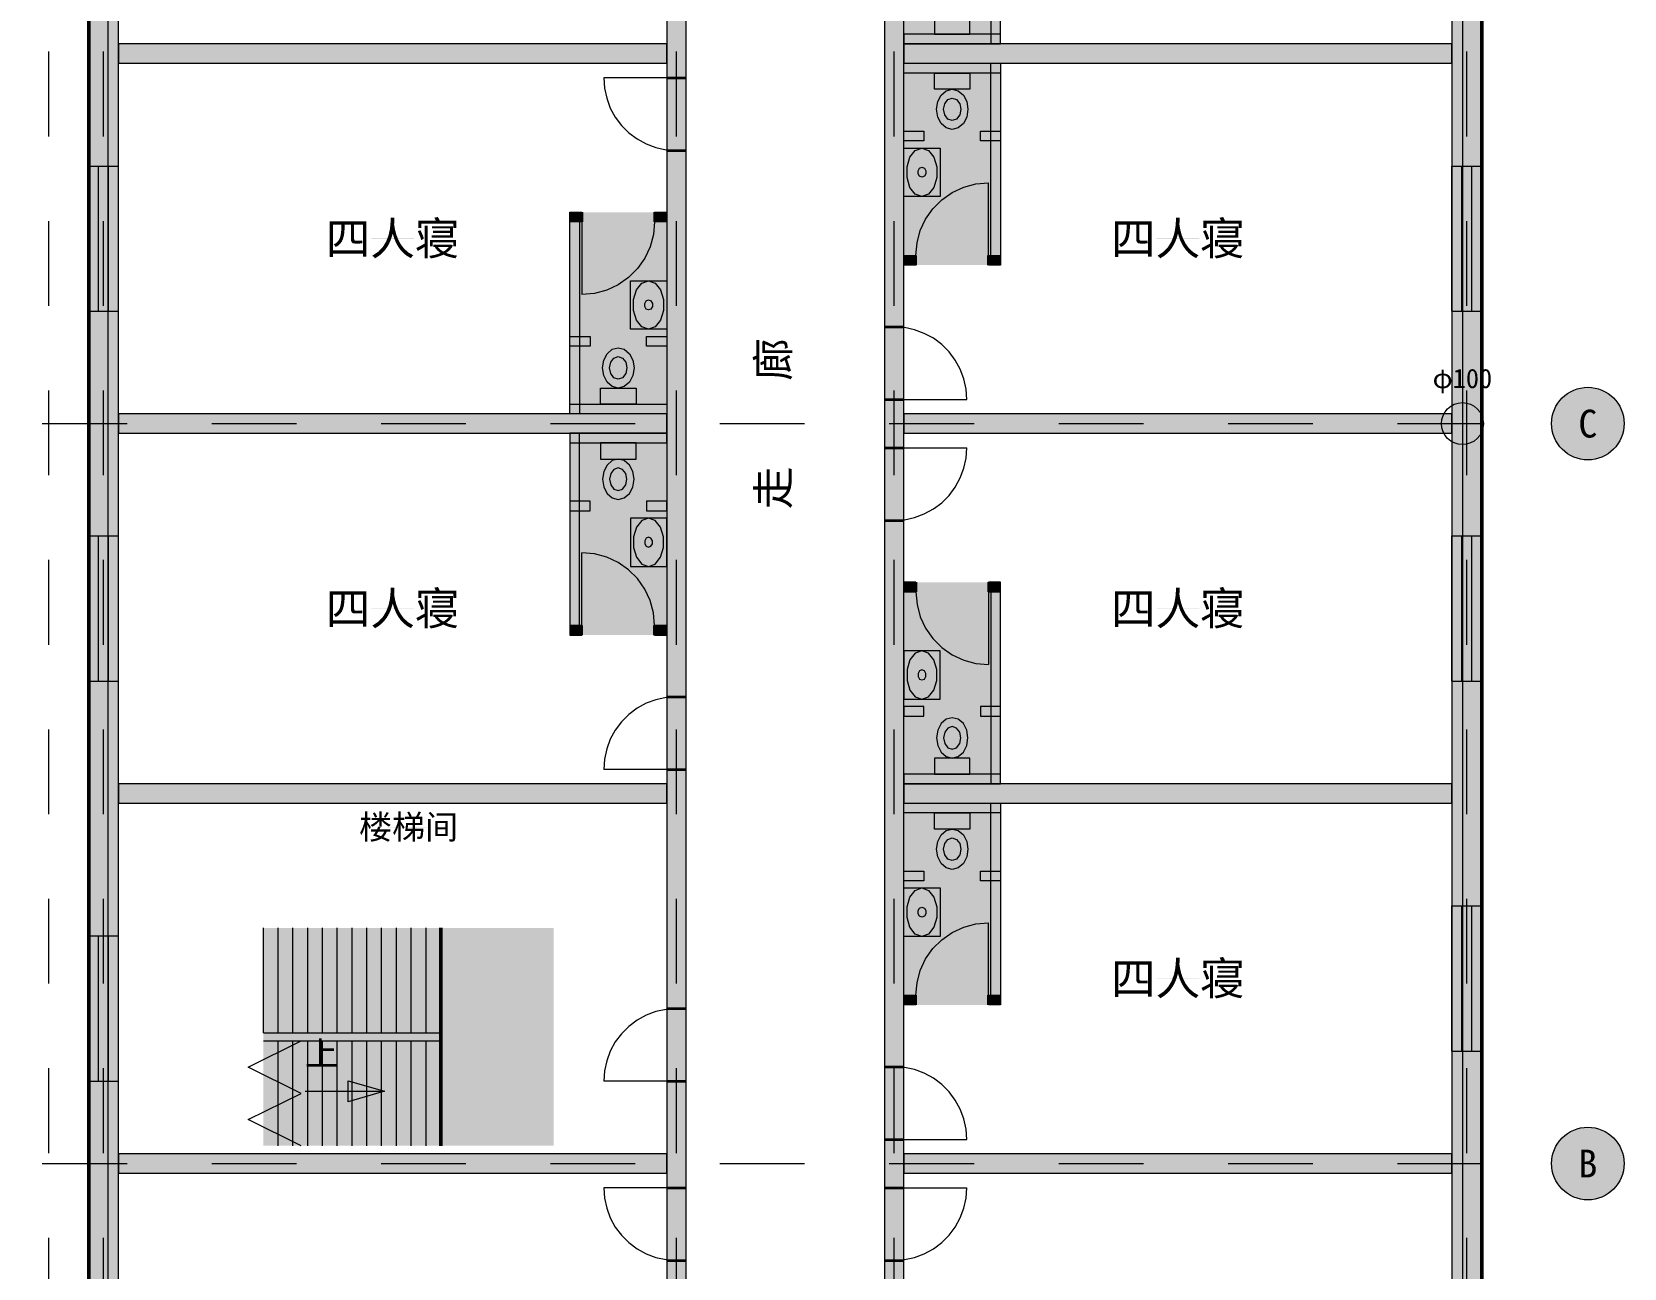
# Model space of a CAD drawing. Header units: millimetres. Extents: x -765001 to 8514001, y -765001 to 8412001.
# Drawn here: x 54170 to 73910, y 30374 to 45695 of the extents above; entities that cross this region are included whole.
import ezdxf
from ezdxf.enums import TextEntityAlignment as Align

# ---------------------------------------------------------------- set-up
doc = ezdxf.new("R2010")
doc.units = ezdxf.units.MM
doc.header["$LTSCALE"] = 3000
doc.linetypes.add('DASHED', pattern=[0.7, 0.35, -0.35])
for name, color, linetype, lineweight in [('A-ANNO-TEXT', 7, 'CONTINUOUS', 13), ('A-AXIS', 1, 'DASHED', 13), ('A-DASH', 8, 'DASHED', 9), ('A-DIM', 8, 'CONTINUOUS', 9), ('A-DOOR', 7, 'CONTINUOUS', 35), ('A-FLOR', 7, 'CONTINUOUS', 18), ('A-FURN', 8, 'CONTINUOUS', 13), ('A-HATCH', 8, 'CONTINUOUS', 9), ('A-WALL', 7, 'CONTINUOUS', 50)]:
    doc.layers.add(name, color=color, linetype=linetype, lineweight=lineweight)
doc.styles.add('HZ', font='simsun.ttc')

msp = doc.modelspace()

# ---------------------------------------------------------------- hatches: boundary and pattern name
at = {"layer": 'A-HATCH'}
h = msp.add_hatch(color=254, dxfattribs=at)
h.dxf.hatch_style = 1
h.paths.add_polyline_path([(71775, 22315), (72145, 22315), (72145, 76265), (71775, 76265)])
h = msp.add_hatch(color=254, dxfattribs=at)
h.dxf.hatch_style = 1
h.paths.add_polyline_path([(54875, 22315), (55245, 22315), (55245, 66400), (54875, 66400)])
h = msp.add_hatch(color=254, dxfattribs=at)
h.dxf.hatch_style = 1
h.paths.add_polyline_path([(62040, 22685), (62280, 22685), (62280, 66160), (62040, 66160)])
h = msp.add_hatch(color=254, dxfattribs=at)
h.dxf.hatch_style = 1
h.paths.add_polyline_path([(64740, 22685), (64980, 22685), (64980, 66160), (64740, 66160)])
h = msp.add_hatch(color=7, dxfattribs=at)
h.dxf.hatch_style = 1
h.paths.add_polyline_path([(64980, 48045), (64980, 45545), (66180, 45545), (66180, 48045)])
h = msp.add_hatch(color=254, dxfattribs=at)
h.dxf.hatch_style = 1
h.paths.add_polyline_path([(66060, 48045), (66060, 45545), (66180, 45545), (66180, 48045)])
h = msp.add_hatch(color=254, dxfattribs=at)
h.dxf.hatch_style = 1
h.paths.add_polyline_path([(64980, 45665), (64980, 45545), (66180, 45545), (66180, 45665)])
h = msp.add_hatch(color=254, dxfattribs=at)
h.dxf.hatch_style = 1
h.paths.add_polyline_path([(55245, 45305), (62040, 45305), (62040, 45545), (55245, 45545)])
h = msp.add_hatch(color=254, dxfattribs=at)
h.dxf.hatch_style = 1
h.paths.add_polyline_path([(64980, 45305), (71775, 45305), (71775, 45545), (64980, 45545)])
h = msp.add_hatch(color=254, dxfattribs=at)
h.dxf.hatch_style = 1
h.paths.add_polyline_path([(64980, 45185), (64980, 45305), (66180, 45305), (66180, 45185)])
h = msp.add_hatch(color=7, dxfattribs=at)
h.dxf.hatch_style = 1
h.paths.add_polyline_path([(64980, 42805), (64980, 45305), (66180, 45305), (66180, 42805)])
h = msp.add_hatch(color=254, dxfattribs=at)
h.dxf.hatch_style = 1
h.paths.add_polyline_path([(66060, 42805), (66060, 45305), (66180, 45305), (66180, 42805)])
h = msp.add_hatch(color=7, dxfattribs=at)
h.dxf.hatch_style = 1
h.paths.add_polyline_path([(62040, 44225), (62280, 44225), (62280, 45125), (62040, 45125)])
h = msp.add_hatch(color=254, dxfattribs=at)
h.dxf.hatch_style = 1
h.paths.add_polyline_path([(64980, 44345), (64980, 44465), (65230, 44465), (65230, 44345)])
h = msp.add_hatch(color=254, dxfattribs=at)
h.dxf.hatch_style = 1
h.paths.add_polyline_path([(65930, 44345), (65930, 44465), (66180, 44465), (66180, 44345)])
h = msp.add_hatch(color=7, dxfattribs=at)
h.dxf.hatch_style = 1
h.paths.add_polyline_path([(54875, 42232.5), (55245, 42232.5), (55245, 44032.5), (54875, 44032.5)])
h = msp.add_hatch(color=7, dxfattribs=at)
h.dxf.hatch_style = 1
h.paths.add_polyline_path([(71775, 42232.5), (72145, 42232.5), (72145, 44032.5), (71775, 44032.5)])
h = msp.add_hatch(color=254, dxfattribs=at)
h.dxf.hatch_style = 1
h.paths.add_polyline_path([(60960, 43460), (60960, 40960), (60840, 40960), (60840, 43460)])
h = msp.add_hatch(color=254, dxfattribs=at)
h.dxf.hatch_style = 1
h.paths.add_polyline_path([(60990, 43460), (60990, 43340), (60840, 43340), (60840, 43460)])
h = msp.add_hatch(color=7, dxfattribs=at)
h.dxf.hatch_style = 1
h.paths.add_polyline_path([(62040, 43460), (62040, 40960), (60840, 40960), (60840, 43460)])
h = msp.add_hatch(color=254, dxfattribs=at)
h.dxf.hatch_style = 1
h.paths.add_polyline_path([(62040, 43460), (62040, 43340), (61890, 43340), (61890, 43460)])
h = msp.add_hatch(color=7, dxfattribs=at)
h.dxf.hatch_style = 1
h.paths.add_polyline_path([(58378.207, 43129.935), (58906.793, 43129.935), (58906.793, 43135.065), (58378.207, 43135.065)])
h = msp.add_hatch(color=7, dxfattribs=at)
h.dxf.hatch_style = 1
h.paths.add_polyline_path([(68113.207, 43129.935), (68641.793, 43129.935), (68641.793, 43135.065), (68113.207, 43135.065)])
h = msp.add_hatch(color=254, dxfattribs=at)
h.dxf.hatch_style = 1
h.paths.add_polyline_path([(64980, 42805), (64980, 42925), (65130, 42925), (65130, 42805)])
h = msp.add_hatch(color=254, dxfattribs=at)
h.dxf.hatch_style = 1
h.paths.add_polyline_path([(66030, 42805), (66030, 42925), (66180, 42925), (66180, 42805)])
h = msp.add_hatch(color=254, dxfattribs=at)
h.dxf.hatch_style = 1
h.paths.add_polyline_path([(61090, 41920), (61090, 41800), (60840, 41800), (60840, 41920)])
h = msp.add_hatch(color=254, dxfattribs=at)
h.dxf.hatch_style = 1
h.paths.add_polyline_path([(62040, 41920), (62040, 41800), (61790, 41800), (61790, 41920)])
h = msp.add_hatch(color=7, dxfattribs=at)
h.dxf.hatch_style = 1
h.paths.add_polyline_path([(64740, 41140), (64980, 41140), (64980, 42040), (64740, 42040)])
h = msp.add_hatch(color=7, dxfattribs=at)
h.dxf.hatch_style = 1
h.paths.add_polyline_path([(73910, 40840), (73894.667, 40956.469), (73849.711, 41065), (73778.198, 41158.198), (73685, 41229.711), (73576.469, 41274.667), (73460, 41290), (73343.531, 41274.667), (73235, 41229.711), (73141.802, 41158.198), (73070.289, 41065), (73025.333, 40956.469), (73010, 40840), (73025.333, 40723.531), (73070.289, 40615), (73141.802, 40521.802), (73235, 40450.289), (73343.531, 40405.333), (73460, 40390), (73576.469, 40405.333), (73685, 40450.289), (73778.198, 40521.802), (73849.711, 40615), (73894.667, 40723.531)])
h = msp.add_hatch(color=254, dxfattribs=at)
h.dxf.hatch_style = 1
h.paths.add_polyline_path([(62040, 41080), (62040, 40960), (60840, 40960), (60840, 41080)])
h = msp.add_hatch(color=254, dxfattribs=at)
h.dxf.hatch_style = 1
h.paths.add_polyline_path([(55245, 40720), (62040, 40720), (62040, 40960), (55245, 40960)])
h = msp.add_hatch(color=254, dxfattribs=at)
h.dxf.hatch_style = 1
h.paths.add_polyline_path([(64980, 40720), (71775, 40720), (71775, 40960), (64980, 40960)])
h = msp.add_hatch(color=254, dxfattribs=at)
h.dxf.hatch_style = 1
h.paths.add_polyline_path([(60960, 38220), (60960, 40720), (60840, 40720), (60840, 38220)])
h = msp.add_hatch(color=254, dxfattribs=at)
h.dxf.hatch_style = 1
h.paths.add_polyline_path([(62040, 40600), (62040, 40720), (60840, 40720), (60840, 40600)])
h = msp.add_hatch(color=7, dxfattribs=at)
h.dxf.hatch_style = 1
h.paths.add_polyline_path([(62040, 38220), (62040, 40720), (60840, 40720), (60840, 38220)])
h = msp.add_hatch(color=7, dxfattribs=at)
h.dxf.hatch_style = 1
h.paths.add_polyline_path([(64740, 39640), (64980, 39640), (64980, 40540), (64740, 40540)])
h = msp.add_hatch(color=254, dxfattribs=at)
h.dxf.hatch_style = 1
h.paths.add_polyline_path([(61090, 39760), (61090, 39880), (60840, 39880), (60840, 39760)])
h = msp.add_hatch(color=254, dxfattribs=at)
h.dxf.hatch_style = 1
h.paths.add_polyline_path([(62040, 39760), (62040, 39880), (61790, 39880), (61790, 39760)])
h = msp.add_hatch(color=7, dxfattribs=at)
h.dxf.hatch_style = 1
h.paths.add_polyline_path([(54875, 37647.5), (55245, 37647.5), (55245, 39447.5), (54875, 39447.5)])
h = msp.add_hatch(color=7, dxfattribs=at)
h.dxf.hatch_style = 1
h.paths.add_polyline_path([(71775, 37647.5), (72145, 37647.5), (72145, 39447.5), (71775, 39447.5)])
h = msp.add_hatch(color=254, dxfattribs=at)
h.dxf.hatch_style = 1
h.paths.add_polyline_path([(64980, 38875), (64980, 38755), (65130, 38755), (65130, 38875)])
h = msp.add_hatch(color=7, dxfattribs=at)
h.dxf.hatch_style = 1
h.paths.add_polyline_path([(64980, 38875), (64980, 36375), (66180, 36375), (66180, 38875)])
h = msp.add_hatch(color=254, dxfattribs=at)
h.dxf.hatch_style = 1
h.paths.add_polyline_path([(66030, 38875), (66030, 38755), (66180, 38755), (66180, 38875)])
h = msp.add_hatch(color=254, dxfattribs=at)
h.dxf.hatch_style = 1
h.paths.add_polyline_path([(66060, 38875), (66060, 36375), (66180, 36375), (66180, 38875)])
h = msp.add_hatch(color=7, dxfattribs=at)
h.dxf.hatch_style = 1
h.paths.add_polyline_path([(58378.207, 38544.935), (58906.793, 38544.935), (58906.793, 38550.065), (58378.207, 38550.065)])
h = msp.add_hatch(color=7, dxfattribs=at)
h.dxf.hatch_style = 1
h.paths.add_polyline_path([(68113.207, 38544.935), (68641.793, 38544.935), (68641.793, 38550.065), (68113.207, 38550.065)])
h = msp.add_hatch(color=254, dxfattribs=at)
h.dxf.hatch_style = 1
h.paths.add_polyline_path([(60990, 38220), (60990, 38340), (60840, 38340), (60840, 38220)])
h = msp.add_hatch(color=254, dxfattribs=at)
h.dxf.hatch_style = 1
h.paths.add_polyline_path([(62040, 38220), (62040, 38340), (61890, 38340), (61890, 38220)])
h = msp.add_hatch(color=7, dxfattribs=at)
h.dxf.hatch_style = 1
h.paths.add_polyline_path([(62040, 36555), (62280, 36555), (62280, 37455), (62040, 37455)])
h = msp.add_hatch(color=254, dxfattribs=at)
h.dxf.hatch_style = 1
h.paths.add_polyline_path([(64980, 37335), (64980, 37215), (65230, 37215), (65230, 37335)])
h = msp.add_hatch(color=254, dxfattribs=at)
h.dxf.hatch_style = 1
h.paths.add_polyline_path([(65930, 37335), (65930, 37215), (66180, 37215), (66180, 37335)])
h = msp.add_hatch(color=254, dxfattribs=at)
h.dxf.hatch_style = 1
h.paths.add_polyline_path([(55245, 36135), (62040, 36135), (62040, 36375), (55245, 36375)])
h = msp.add_hatch(color=254, dxfattribs=at)
h.dxf.hatch_style = 1
h.paths.add_polyline_path([(64980, 36495), (64980, 36375), (66180, 36375), (66180, 36495)])
h = msp.add_hatch(color=254, dxfattribs=at)
h.dxf.hatch_style = 1
h.paths.add_polyline_path([(64980, 36135), (71775, 36135), (71775, 36375), (64980, 36375)])
h = msp.add_hatch(color=254, dxfattribs=at)
h.dxf.hatch_style = 1
h.paths.add_polyline_path([(64980, 36015), (64980, 36135), (66180, 36135), (66180, 36015)])
h = msp.add_hatch(color=7, dxfattribs=at)
h.dxf.hatch_style = 1
h.paths.add_polyline_path([(64980, 33635), (64980, 36135), (66180, 36135), (66180, 33635)])
h = msp.add_hatch(color=254, dxfattribs=at)
h.dxf.hatch_style = 1
h.paths.add_polyline_path([(66060, 33635), (66060, 36135), (66180, 36135), (66180, 33635)])
h = msp.add_hatch(color=7, dxfattribs=at)
h.dxf.hatch_style = 1
h.paths.add_polyline_path([(58576.82, 35838.1), (59103.18, 35838.1), (59103.18, 35841.9), (58576.82, 35841.9)])
h = msp.add_hatch(color=254, dxfattribs=at)
h.dxf.hatch_style = 1
h.paths.add_polyline_path([(64980, 35175), (64980, 35295), (65230, 35295), (65230, 35175)])
h = msp.add_hatch(color=254, dxfattribs=at)
h.dxf.hatch_style = 1
h.paths.add_polyline_path([(65930, 35175), (65930, 35295), (66180, 35295), (66180, 35175)])
h = msp.add_hatch(color=7, dxfattribs=at)
h.dxf.hatch_style = 1
h.paths.add_polyline_path([(71775, 33062.5), (72145, 33062.5), (72145, 34862.5), (71775, 34862.5)])
h = msp.add_hatch(color=7, dxfattribs=at)
h.dxf.hatch_style = 1
h.paths.add_polyline_path([(57040, 31890), (60640, 31890), (60640, 34590), (57040, 34590)])
h = msp.add_hatch(color=7, dxfattribs=at)
h.dxf.hatch_style = 1
h.paths.add_polyline_path([(54875, 32690), (55245, 32690), (55245, 34490), (54875, 34490)])
h = msp.add_hatch(color=7, dxfattribs=at)
h.dxf.hatch_style = 1
h.paths.add_polyline_path([(68113.207, 33959.935), (68641.793, 33959.935), (68641.793, 33965.065), (68113.207, 33965.065)])
h = msp.add_hatch(color=7, dxfattribs=at)
h.dxf.hatch_style = 1
h.paths.add_polyline_path([(62040, 32690), (62280, 32690), (62280, 33590), (62040, 33590)])
h = msp.add_hatch(color=254, dxfattribs=at)
h.dxf.hatch_style = 1
h.paths.add_polyline_path([(64980, 33635), (64980, 33755), (65130, 33755), (65130, 33635)])
h = msp.add_hatch(color=254, dxfattribs=at)
h.dxf.hatch_style = 1
h.paths.add_polyline_path([(66030, 33635), (66030, 33755), (66180, 33755), (66180, 33635)])
h = msp.add_hatch(color=7, dxfattribs=at)
h.dxf.hatch_style = 1
h.paths.add_polyline_path([(57600, 32805), (57920, 32805), (57920, 33237), (57600, 33237)])
h = msp.add_hatch(color=7, dxfattribs=at)
h.dxf.hatch_style = 1
h.paths.add_polyline_path([(64740, 31970), (64980, 31970), (64980, 32870), (64740, 32870)])
h = msp.add_hatch(color=7, dxfattribs=at)
h.dxf.hatch_style = 1
h.paths.add_polyline_path([(58090, 32435), (58090, 32695), (58540, 32565)])
h = msp.add_hatch(color=7, dxfattribs=at)
h.dxf.hatch_style = 1
h.paths.add_polyline_path([(73910, 31670), (73894.667, 31786.469), (73849.711, 31895), (73778.198, 31988.198), (73685, 32059.711), (73576.469, 32104.667), (73460, 32120), (73343.531, 32104.667), (73235, 32059.711), (73141.802, 31988.198), (73070.289, 31895), (73025.333, 31786.469), (73010, 31670), (73025.333, 31553.531), (73070.289, 31445), (73141.802, 31351.802), (73235, 31280.289), (73343.531, 31235.333), (73460, 31220), (73576.469, 31235.333), (73685, 31280.289), (73778.198, 31351.802), (73849.711, 31445), (73894.667, 31553.531)])
h = msp.add_hatch(color=254, dxfattribs=at)
h.dxf.hatch_style = 1
h.paths.add_polyline_path([(55245, 31550), (62040, 31550), (62040, 31790), (55245, 31790)])
h = msp.add_hatch(color=254, dxfattribs=at)
h.dxf.hatch_style = 1
h.paths.add_polyline_path([(64980, 31550), (71775, 31550), (71775, 31790), (64980, 31790)])
h = msp.add_hatch(color=7, dxfattribs=at)
h.dxf.hatch_style = 1
h.paths.add_polyline_path([(62040, 30470), (62280, 30470), (62280, 31370), (62040, 31370)])
h = msp.add_hatch(color=7, dxfattribs=at)
h.dxf.hatch_style = 1
h.paths.add_polyline_path([(64740, 30470), (64980, 30470), (64980, 31370), (64740, 31370)])

# ---------------------------------------------------------------- linework, layer by layer
at = {"layer": 'A-AXIS'}
msp.add_line((57560, 32565), (58540, 32565), dxfattribs=at)
msp.add_lwpolyline([(58090, 32435), (58090, 32695), (58540, 32565)], close=True, dxfattribs=at)
at = {"layer": 'A-DASH'}
for p, q in [((54380, 21300), (54380, 77280)), ((55060, 21300), (55060, 77280)), ((62160, 21300), (62160, 77280)), ((64860, 21300), (64860, 77280)), ((71960, 21300), (71960, 77280)), ((16500, 40840), (73160, 40840)), ((16500, 31670), (73160, 31670))]:
    msp.add_line(p, q, dxfattribs=at)
at = {"layer": 'A-DIM'}
for p, q in [((65873.717, 43811.327), (66030, 43825)), ((65451.491, 43614.44), (65580, 43704.423)), ((65580, 43704.423), (65722.182, 43770.723)), ((65722.182, 43770.723), (65873.717, 43811.327)), ((65250.577, 43375), (65340.56, 43503.509)), ((65340.56, 43503.509), (65451.491, 43614.44)), ((61890, 43340), (61876.327, 43183.717)), ((65143.673, 43081.283), (65184.277, 43232.818)), ((65184.277, 43232.818), (65250.577, 43375)), ((61876.327, 43183.717), (61835.723, 43032.182)), ((65130, 42925), (65143.673, 43081.283)), ((61769.423, 42890), (61679.44, 42761.491)), ((61835.723, 43032.182), (61769.423, 42890)), ((61568.509, 42650.56), (61440, 42560.577)), ((61679.44, 42761.491), (61568.509, 42650.56)), ((61146.283, 42453.673), (60990, 42440)), ((61297.818, 42494.277), (61146.283, 42453.673)), ((61440, 42560.577), (61297.818, 42494.277)), ((61146.283, 39226.327), (60990, 39240)), ((61297.818, 39185.723), (61146.283, 39226.327)), ((61440, 39119.423), (61297.818, 39185.723)), ((61568.509, 39029.44), (61440, 39119.423)), ((61679.44, 38918.509), (61568.509, 39029.44)), ((61769.423, 38790), (61679.44, 38918.509)), ((61835.723, 38647.818), (61769.423, 38790)), ((65130, 38755), (65143.673, 38598.717)), ((61876.327, 38496.283), (61835.723, 38647.818)), ((61890, 38340), (61876.327, 38496.283)), ((65143.673, 38598.717), (65184.277, 38447.182)), ((65184.277, 38447.182), (65250.577, 38305)), ((65250.577, 38305), (65340.56, 38176.491)), ((65340.56, 38176.491), (65451.491, 38065.56)), ((65451.491, 38065.56), (65580, 37975.577)), ((65580, 37975.577), (65722.182, 37909.277)), ((65722.182, 37909.277), (65873.717, 37868.673)), ((65873.717, 37868.673), (66030, 37855)), ((65580, 34534.423), (65722.182, 34600.723)), ((65722.182, 34600.723), (65873.717, 34641.327)), ((65873.717, 34641.327), (66030, 34655)), ((65340.56, 34333.509), (65451.491, 34444.44)), ((65451.491, 34444.44), (65580, 34534.423)), ((65184.277, 34062.818), (65250.577, 34205)), ((65250.577, 34205), (65340.56, 34333.509)), ((65143.673, 33911.283), (65184.277, 34062.818)), ((65130, 33755), (65143.673, 33911.283))]:
    msp.add_line(p, q, dxfattribs=at)
for points in [[(61260, 45125), (61269.161, 44996.917), (61296.456, 44871.441), (61341.331, 44751.126), (61402.872, 44638.423), (61479.825, 44535.625), (61570.625, 44444.825), (61673.423, 44367.872), (61786.126, 44306.331), (61906.441, 44261.456), (62031.917, 44234.161), (62160, 44225)], [(65760, 41140), (65750.839, 41268.083), (65723.544, 41393.559), (65678.669, 41513.874), (65617.128, 41626.577), (65540.175, 41729.375), (65449.375, 41820.175), (65346.577, 41897.128), (65233.874, 41958.669), (65113.559, 42003.544), (64988.083, 42030.839), (64860, 42040)], [(64860, 39640), (64988.083, 39649.161), (65113.559, 39676.456), (65233.874, 39721.331), (65346.577, 39782.872), (65449.375, 39859.825), (65540.175, 39950.625), (65617.128, 40053.423), (65678.669, 40166.126), (65723.544, 40286.441), (65750.839, 40411.917), (65760, 40540)], [(62160, 37455), (62031.917, 37445.839), (61906.441, 37418.544), (61786.126, 37373.669), (61673.423, 37312.128), (61570.625, 37235.175), (61479.825, 37144.375), (61402.872, 37041.577), (61341.331, 36928.874), (61296.456, 36808.559), (61269.161, 36683.083), (61260, 36555)], [(62160, 33590), (62031.917, 33580.839), (61906.441, 33553.544), (61786.126, 33508.669), (61673.423, 33447.128), (61570.625, 33370.175), (61479.825, 33279.375), (61402.872, 33176.577), (61341.331, 33063.874), (61296.456, 32943.559), (61269.161, 32818.083), (61260, 32690)], [(65760, 31970), (65750.839, 32098.083), (65723.544, 32223.559), (65678.669, 32343.874), (65617.128, 32456.577), (65540.175, 32559.375), (65449.375, 32650.175), (65346.577, 32727.128), (65233.874, 32788.669), (65113.559, 32833.544), (64988.083, 32860.839), (64860, 32870)], [(61260, 31370), (61269.161, 31241.917), (61296.456, 31116.441), (61341.331, 30996.126), (61402.872, 30883.423), (61479.825, 30780.625), (61570.625, 30689.825), (61673.423, 30612.872), (61786.126, 30551.331), (61906.441, 30506.456), (62031.917, 30479.161), (62160, 30470)], [(64860, 30470), (64988.083, 30479.161), (65113.559, 30506.456), (65233.874, 30551.331), (65346.577, 30612.872), (65449.375, 30689.825), (65540.175, 30780.625), (65617.128, 30883.423), (65678.669, 30996.126), (65723.544, 31116.441), (65750.839, 31241.917), (65760, 31370)]]:
    msp.add_lwpolyline(points, dxfattribs=at)
for points in [[(65580, 44985), (65654.623, 44965.97), (65717.886, 44911.777), (65760.157, 44830.671), (65775, 44735), (65760.157, 44639.329), (65717.886, 44558.223), (65654.623, 44504.03), (65580, 44485), (65505.377, 44504.03), (65442.114, 44558.223), (65399.843, 44639.329), (65385, 44735), (65399.843, 44830.671), (65442.114, 44911.777), (65505.377, 44965.97), (65580, 44985)], [(65580, 44875), (65634, 44856.244), (65673.531, 44805), (65688, 44735), (65673.531, 44665), (65634, 44613.756), (65580, 44595), (65526, 44613.756), (65486.469, 44665), (65472, 44735), (65486.469, 44805), (65526, 44856.244), (65580, 44875)], [(65205, 44255), (65287.438, 44225.291), (65353.548, 44142.047), (65390.236, 44021.756), (65390.236, 43888.244), (65353.548, 43767.953), (65287.438, 43684.709), (65205, 43655), (65122.562, 43684.709), (65056.452, 43767.953), (65019.764, 43888.244), (65019.764, 44021.756), (65056.452, 44142.047), (65122.562, 44225.291), (65205, 44255)], [(65205, 44017), (65234.389, 44005.159), (65252.553, 43974.159), (65252.553, 43935.841), (65234.389, 43904.841), (65205, 43893), (65175.611, 43904.841), (65157.447, 43935.841), (65157.447, 43974.159), (65175.611, 44005.159), (65205, 44017)], [(61815, 42010), (61732.562, 42039.709), (61666.452, 42122.953), (61629.764, 42243.244), (61629.764, 42376.756), (61666.452, 42497.047), (61732.562, 42580.291), (61815, 42610), (61897.438, 42580.291), (61963.548, 42497.047), (62000.236, 42376.756), (62000.236, 42243.244), (61963.548, 42122.953), (61897.438, 42039.709), (61815, 42010)], [(61815, 42248), (61785.611, 42259.841), (61767.447, 42290.841), (61767.447, 42329.159), (61785.611, 42360.159), (61815, 42372), (61844.389, 42360.159), (61862.553, 42329.159), (61862.553, 42290.841), (61844.389, 42259.841), (61815, 42248)], [(61440, 41280), (61365.377, 41299.03), (61302.114, 41353.223), (61259.843, 41434.329), (61245, 41530), (61259.843, 41625.671), (61302.114, 41706.777), (61365.377, 41760.97), (61440, 41780), (61514.623, 41760.97), (61577.886, 41706.777), (61620.157, 41625.671), (61635, 41530), (61620.157, 41434.329), (61577.886, 41353.223), (61514.623, 41299.03), (61440, 41280)], [(61440, 41390), (61386, 41408.756), (61346.469, 41460), (61332, 41530), (61346.469, 41600), (61386, 41651.244), (61440, 41670), (61494, 41651.244), (61533.531, 41600), (61548, 41530), (61533.531, 41460), (61494, 41408.756), (61440, 41390)], [(61440, 40400), (61365.377, 40380.97), (61302.114, 40326.777), (61259.843, 40245.671), (61245, 40150), (61259.843, 40054.329), (61302.114, 39973.223), (61365.377, 39919.03), (61440, 39900), (61514.623, 39919.03), (61577.886, 39973.223), (61620.157, 40054.329), (61635, 40150), (61620.157, 40245.671), (61577.886, 40326.777), (61514.623, 40380.97), (61440, 40400)], [(61440, 40290), (61386, 40271.244), (61346.469, 40220), (61332, 40150), (61346.469, 40080), (61386, 40028.756), (61440, 40010), (61494, 40028.756), (61533.531, 40080), (61548, 40150), (61533.531, 40220), (61494, 40271.244), (61440, 40290)], [(61815, 39670), (61732.562, 39640.291), (61666.452, 39557.047), (61629.764, 39436.756), (61629.764, 39303.244), (61666.452, 39182.953), (61732.562, 39099.709), (61815, 39070), (61897.438, 39099.709), (61963.548, 39182.953), (62000.236, 39303.244), (62000.236, 39436.756), (61963.548, 39557.047), (61897.438, 39640.291), (61815, 39670)], [(61815, 39432), (61785.611, 39420.159), (61767.447, 39389.159), (61767.447, 39350.841), (61785.611, 39319.841), (61815, 39308), (61844.389, 39319.841), (61862.553, 39350.841), (61862.553, 39389.159), (61844.389, 39420.159), (61815, 39432)], [(65205, 37425), (65287.438, 37454.709), (65353.548, 37537.953), (65390.236, 37658.244), (65390.236, 37791.756), (65353.548, 37912.047), (65287.438, 37995.291), (65205, 38025), (65122.562, 37995.291), (65056.452, 37912.047), (65019.764, 37791.756), (65019.764, 37658.244), (65056.452, 37537.953), (65122.562, 37454.709), (65205, 37425)], [(65205, 37663), (65234.389, 37674.841), (65252.553, 37705.841), (65252.553, 37744.159), (65234.389, 37775.159), (65205, 37787), (65175.611, 37775.159), (65157.447, 37744.159), (65157.447, 37705.841), (65175.611, 37674.841), (65205, 37663)], [(65580, 36695), (65654.623, 36714.03), (65717.886, 36768.223), (65760.157, 36849.329), (65775, 36945), (65760.157, 37040.671), (65717.886, 37121.777), (65654.623, 37175.97), (65580, 37195), (65505.377, 37175.97), (65442.114, 37121.777), (65399.843, 37040.671), (65385, 36945), (65399.843, 36849.329), (65442.114, 36768.223), (65505.377, 36714.03), (65580, 36695)], [(65580, 36805), (65634, 36823.756), (65673.531, 36875), (65688, 36945), (65673.531, 37015), (65634, 37066.244), (65580, 37085), (65526, 37066.244), (65486.469, 37015), (65472, 36945), (65486.469, 36875), (65526, 36823.756), (65580, 36805)], [(65580, 35815), (65654.623, 35795.97), (65717.886, 35741.777), (65760.157, 35660.671), (65775, 35565), (65760.157, 35469.329), (65717.886, 35388.223), (65654.623, 35334.03), (65580, 35315), (65505.377, 35334.03), (65442.114, 35388.223), (65399.843, 35469.329), (65385, 35565), (65399.843, 35660.671), (65442.114, 35741.777), (65505.377, 35795.97), (65580, 35815)], [(65580, 35705), (65634, 35686.244), (65673.531, 35635), (65688, 35565), (65673.531, 35495), (65634, 35443.756), (65580, 35425), (65526, 35443.756), (65486.469, 35495), (65472, 35565), (65486.469, 35635), (65526, 35686.244), (65580, 35705)], [(65205, 35085), (65287.438, 35055.291), (65353.548, 34972.047), (65390.236, 34851.756), (65390.236, 34718.244), (65353.548, 34597.953), (65287.438, 34514.709), (65205, 34485), (65122.562, 34514.709), (65056.452, 34597.953), (65019.764, 34718.244), (65019.764, 34851.756), (65056.452, 34972.047), (65122.562, 35055.291), (65205, 35085)], [(65205, 34847), (65234.389, 34835.159), (65252.553, 34804.159), (65252.553, 34765.841), (65234.389, 34734.841), (65205, 34723), (65175.611, 34734.841), (65157.447, 34765.841), (65157.447, 34804.159), (65175.611, 34835.159), (65205, 34847)]]:
    msp.add_lwpolyline(points, close=True, dxfattribs=at)
at = {"layer": 'A-DOOR'}
for p, q in [((62040, 45125), (62280, 45125)), ((62040, 44225), (62280, 44225)), ((60990, 43460), (60990, 43340)), ((61890, 43460), (61890, 43340)), ((65130, 42805), (65130, 42925)), ((66030, 42805), (66030, 42925)), ((64740, 42040), (64980, 42040)), ((64740, 41140), (64980, 41140)), ((64740, 40540), (64980, 40540)), ((64740, 39640), (64980, 39640)), ((65130, 38875), (65130, 38755)), ((66030, 38875), (66030, 38755)), ((60990, 38220), (60990, 38340)), ((61890, 38220), (61890, 38340)), ((62040, 37455), (62280, 37455)), ((62040, 36555), (62280, 36555)), ((62040, 33590), (62280, 33590)), ((65130, 33635), (65130, 33755)), ((66030, 33635), (66030, 33755)), ((64740, 32870), (64980, 32870)), ((62040, 32690), (62280, 32690)), ((64740, 31970), (64980, 31970)), ((62040, 31370), (62280, 31370)), ((64740, 31370), (64980, 31370)), ((62040, 30470), (62280, 30470)), ((64740, 30470), (64980, 30470))]:
    msp.add_line(p, q, dxfattribs=at)
at = {"layer": 'A-FLOR'}
for p, q in [((62160, 45125), (61260, 45125)), ((54875, 42232.5), (54875, 44032.5)), ((54875, 44032.5), (55245, 44032.5)), ((55245, 42232.5), (55245, 44032.5)), ((71775, 42232.5), (71775, 44032.5)), ((71775, 44032.5), (72145, 44032.5)), ((72145, 42232.5), (72145, 44032.5)), ((66030, 42925), (66030, 43825)), ((60990, 43340), (60990, 42440)), ((54875, 42232.5), (55245, 42232.5)), ((71775, 42232.5), (72145, 42232.5)), ((64860, 41140), (65760, 41140)), ((64860, 40540), (65760, 40540)), ((54875, 37647.5), (54875, 39447.5)), ((54875, 39447.5), (55245, 39447.5)), ((55245, 37647.5), (55245, 39447.5)), ((71775, 37647.5), (71775, 39447.5)), ((71775, 39447.5), (72145, 39447.5)), ((72145, 37647.5), (72145, 39447.5)), ((60990, 38340), (60990, 39240)), ((66030, 38755), (66030, 37855)), ((54875, 37647.5), (55245, 37647.5)), ((71775, 37647.5), (72145, 37647.5)), ((62160, 36555), (61260, 36555)), ((71775, 33062.5), (71775, 34862.5)), ((71775, 34862.5), (72145, 34862.5)), ((72145, 33062.5), (72145, 34862.5)), ((66030, 33755), (66030, 34655)), ((54875, 32690), (54875, 34490)), ((54875, 34490), (55245, 34490)), ((55245, 32690), (55245, 34490)), ((56850, 32865), (57510, 33190)), ((57040, 33290), (59240, 33290)), ((57040, 33190), (59240, 33190)), ((71775, 33062.5), (72145, 33062.5)), ((57510, 32540), (56850, 32865)), ((54875, 32690), (55245, 32690)), ((62160, 32690), (61260, 32690)), ((56850, 32215), (57510, 32540)), ((57510, 31890), (56850, 32215)), ((64860, 31970), (65760, 31970)), ((62160, 31370), (61260, 31370)), ((64860, 31370), (65760, 31370))]:
    msp.add_line(p, q, dxfattribs=at)
for points in [[(71775, 22315), (72145, 22315), (72145, 76265), (71775, 76265)], [(17755, 58755), (17755, 76025), (71905, 76025), (71905, 22555), (55115, 22555), (55115, 58755)], [(54875, 22315), (55245, 22315), (55245, 66400), (54875, 66400)], [(62040, 22685), (62280, 22685), (62280, 66160), (62040, 66160)], [(64740, 22685), (64980, 22685), (64980, 66160), (64740, 66160)], [(66060, 48045), (66060, 45545), (66180, 45545), (66180, 48045)], [(64980, 45665), (64980, 45545), (66180, 45545), (66180, 45665)], [(55245, 45305), (62040, 45305), (62040, 45545), (55245, 45545)], [(64980, 45305), (71775, 45305), (71775, 45545), (64980, 45545)], [(64980, 45185), (64980, 45305), (66180, 45305), (66180, 45185)], [(66060, 42805), (66060, 45305), (66180, 45305), (66180, 42805)], [(64980, 44345), (64980, 44465), (65230, 44465), (65230, 44345)], [(65930, 44345), (65930, 44465), (66180, 44465), (66180, 44345)], [(60960, 43460), (60960, 40960), (60840, 40960), (60840, 43460)], [(60990, 43460), (60990, 43340), (60840, 43340), (60840, 43460)], [(62040, 43460), (62040, 43340), (61890, 43340), (61890, 43460)], [(64980, 42805), (64980, 42925), (65130, 42925), (65130, 42805)], [(66030, 42805), (66030, 42925), (66180, 42925), (66180, 42805)], [(61090, 41920), (61090, 41800), (60840, 41800), (60840, 41920)], [(62040, 41920), (62040, 41800), (61790, 41800), (61790, 41920)], [(62040, 41080), (62040, 40960), (60840, 40960), (60840, 41080)], [(55245, 40720), (62040, 40720), (62040, 40960), (55245, 40960)], [(64980, 40720), (71775, 40720), (71775, 40960), (64980, 40960)], [(60960, 38220), (60960, 40720), (60840, 40720), (60840, 38220)], [(62040, 40600), (62040, 40720), (60840, 40720), (60840, 40600)], [(61090, 39760), (61090, 39880), (60840, 39880), (60840, 39760)], [(62040, 39760), (62040, 39880), (61790, 39880), (61790, 39760)], [(64980, 38875), (64980, 38755), (65130, 38755), (65130, 38875)], [(66030, 38875), (66030, 38755), (66180, 38755), (66180, 38875)], [(66060, 38875), (66060, 36375), (66180, 36375), (66180, 38875)], [(60990, 38220), (60990, 38340), (60840, 38340), (60840, 38220)], [(62040, 38220), (62040, 38340), (61890, 38340), (61890, 38220)], [(64980, 37335), (64980, 37215), (65230, 37215), (65230, 37335)], [(65930, 37335), (65930, 37215), (66180, 37215), (66180, 37335)], [(55245, 36135), (62040, 36135), (62040, 36375), (55245, 36375)], [(64980, 36495), (64980, 36375), (66180, 36375), (66180, 36495)], [(64980, 36135), (71775, 36135), (71775, 36375), (64980, 36375)], [(64980, 36015), (64980, 36135), (66180, 36135), (66180, 36015)], [(66060, 33635), (66060, 36135), (66180, 36135), (66180, 33635)], [(64980, 35175), (64980, 35295), (65230, 35295), (65230, 35175)], [(65930, 35175), (65930, 35295), (66180, 35295), (66180, 35175)], [(64980, 33635), (64980, 33755), (65130, 33755), (65130, 33635)], [(66030, 33635), (66030, 33755), (66180, 33755), (66180, 33635)], [(55245, 31550), (62040, 31550), (62040, 31790), (55245, 31790)], [(64980, 31550), (71775, 31550), (71775, 31790), (64980, 31790)]]:
    msp.add_lwpolyline(points, close=True, dxfattribs=at)
msp.add_circle((71905, 40840), 260, dxfattribs=at)
at = {"layer": 'A-FURN'}
for p, q in [((54998.333, 42232.5), (54998.333, 44032.5)), ((55121.667, 42232.5), (55121.667, 44032.5)), ((71898.333, 42232.5), (71898.333, 44032.5)), ((72021.667, 42232.5), (72021.667, 44032.5)), ((54998.333, 37647.5), (54998.333, 39447.5)), ((55121.667, 37647.5), (55121.667, 39447.5)), ((71898.333, 37647.5), (71898.333, 39447.5)), ((72021.667, 37647.5), (72021.667, 39447.5)), ((71898.333, 33062.5), (71898.333, 34862.5)), ((72021.667, 33062.5), (72021.667, 34862.5)), ((57040, 33290), (57040, 34590)), ((57223.333, 33290), (57223.333, 34590)), ((57406.667, 33290), (57406.667, 34590)), ((57590, 33290), (57590, 34590)), ((57773.333, 33290), (57773.333, 34590)), ((57956.667, 33290), (57956.667, 34590)), ((58140, 33290), (58140, 34590)), ((58323.333, 33290), (58323.333, 34590)), ((58506.667, 33290), (58506.667, 34590)), ((58690, 33290), (58690, 34590)), ((58873.333, 33290), (58873.333, 34590)), ((59056.667, 33290), (59056.667, 34590)), ((59240, 33290), (59240, 34590)), ((54998.333, 32690), (54998.333, 34490)), ((55121.667, 32690), (55121.667, 34490)), ((57223.333, 31890), (57223.333, 33190)), ((57406.667, 31890), (57406.667, 33190)), ((57590, 31890), (57590, 33190)), ((57773.333, 31890), (57773.333, 33190)), ((57956.667, 31890), (57956.667, 33190)), ((58140, 31890), (58140, 33190)), ((58323.333, 31890), (58323.333, 33190)), ((58506.667, 31890), (58506.667, 33190)), ((58690, 31890), (58690, 33190)), ((58873.333, 31890), (58873.333, 33190)), ((59056.667, 31890), (59056.667, 33190))]:
    msp.add_line(p, q, dxfattribs=at)
for points in [[(65360, 45865), (65360, 45665), (65800, 45665), (65800, 45865)], [(65360, 44985), (65360, 45185), (65800, 45185), (65800, 44985)], [(64980, 43655), (64980, 44255), (65430, 44255), (65430, 43655)], [(62040, 42610), (62040, 42010), (61590, 42010), (61590, 42610)], [(61660, 41280), (61660, 41080), (61220, 41080), (61220, 41280)], [(61660, 40400), (61660, 40600), (61220, 40600), (61220, 40400)], [(62040, 39070), (62040, 39670), (61590, 39670), (61590, 39070)], [(64980, 38025), (64980, 37425), (65430, 37425), (65430, 38025)], [(65360, 36695), (65360, 36495), (65800, 36495), (65800, 36695)], [(65360, 35815), (65360, 36015), (65800, 36015), (65800, 35815)], [(64980, 34485), (64980, 35085), (65430, 35085), (65430, 34485)]]:
    msp.add_lwpolyline(points, close=True, dxfattribs=at)
for centre in [(73460, 40840), (73460, 31670)]:
    msp.add_circle(centre, 450, dxfattribs=at)
at = {"layer": 'A-WALL'}
msp.add_line((59240, 31890), (59240, 34590), dxfattribs=at)
msp.add_lwpolyline([(17515, 58995), (17515, 76265), (72145, 76265), (72145, 22315), (54875, 22315), (54875, 58995)], close=True, dxfattribs=at)

# ---------------------------------------------------------------- texts
at = {"layer": 'A-ANNO-TEXT', "style": 'HZ'}
for s, height, p in [('四人寝', 405, (58642.5, 43132.5)), ('四人寝', 405, (68377.5, 43132.5)), ('φ100', 240, (71905, 41400)), ('C', 345, (73460, 40840)), ('四人寝', 405, (58642.5, 38547.5)), ('四人寝', 405, (68377.5, 38547.5)), ('楼梯间', 300, (58840, 35840)), ('四人寝', 405, (68377.5, 33962.5)), ('上', 300, (57760, 33035.4)), ('B', 345, (73460, 31670))]:
    msp.add_text(s, height=height, dxfattribs=at).set_placement(p, align=Align.MIDDLE_CENTER)
msp.add_text('走    廊', height=390, rotation=90, dxfattribs=at).set_placement((63360, 40840), align=Align.MIDDLE_CENTER)

doc.saveas('drawing.dxf')
